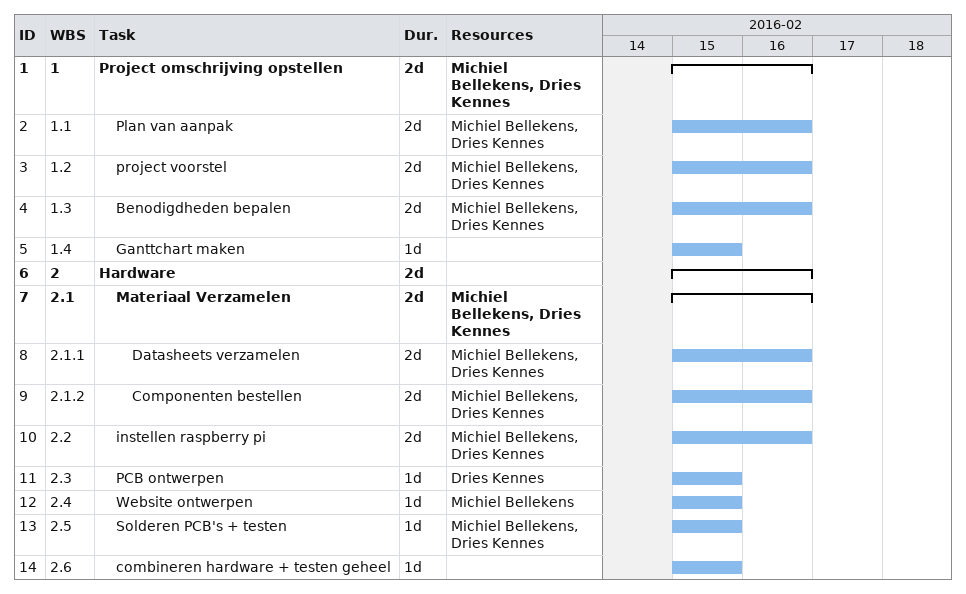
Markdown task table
| ID | WBS | Task | Duration | Start | Finish | Resources |
|---|---|---|---|---|---|---|
| 1 | 1 | **Project omschrijving opstellen** | 2d | 2016-02-15 | 2016-02-16 | Michiel Bellekens, Dries Kennes |
| 2 | 1.1 | Plan van aanpak | 2d | 2016-02-15 | 2016-02-16 | Michiel Bellekens, Dries Kennes |
| 3 | 1.2 | project voorstel | 2d | 2016-02-15 | 2016-02-16 | Michiel Bellekens, Dries Kennes |
| 4 | 1.3 | Benodigdheden bepalen | 2d | 2016-02-15 | 2016-02-16 | Michiel Bellekens, Dries Kennes |
| 5 | 1.4 | Ganttchart maken | 1d | 2016-02-15 | 2016-02-15 |  |
| 6 | 2 | **Hardware** | 2d | 2016-02-15 | 2016-02-16 |  |
| 7 | 2.1 | **Materiaal Verzamelen** | 2d | 2016-02-15 | 2016-02-16 | Michiel Bellekens, Dries Kennes |
| 8 | 2.1.1 | Datasheets verzamelen | 2d | 2016-02-15 | 2016-02-16 | Michiel Bellekens, Dries Kennes |
| 9 | 2.1.2 | Componenten bestellen | 2d | 2016-02-15 | 2016-02-16 | Michiel Bellekens, Dries Kennes |
| 10 | 2.2 | instellen raspberry pi | 2d | 2016-02-15 | 2016-02-16 | Michiel Bellekens, Dries Kennes |
| 11 | 2.3 | PCB ontwerpen | 1d | 2016-02-15 | 2016-02-15 | Dries Kennes |
| 12 | 2.4 | Website ontwerpen | 1d | 2016-02-15 | 2016-02-15 | Michiel Bellekens |
| 13 | 2.5 | Solderen PCB's + testen | 1d | 2016-02-15 | 2016-02-15 | Michiel Bellekens, Dries Kennes |
| 14 | 2.6 | combineren hardware + testen geheel | 1d | 2016-02-15 | 2016-02-15 |  |
